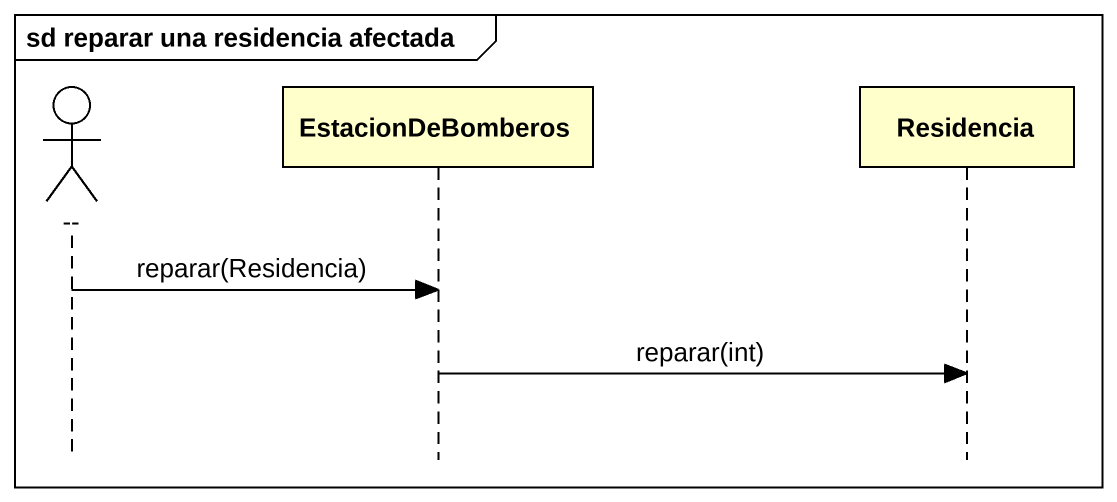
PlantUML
@startuml
mainframe sd reparar una residencia afectada
hide footbox
actor "--" as actor1
participant EstacionDeBomberos
participant Residencia

actor1 -> EstacionDeBomberos : reparar(Residencia)
EstacionDeBomberos -> Residencia : reparar(int)
@enduml
